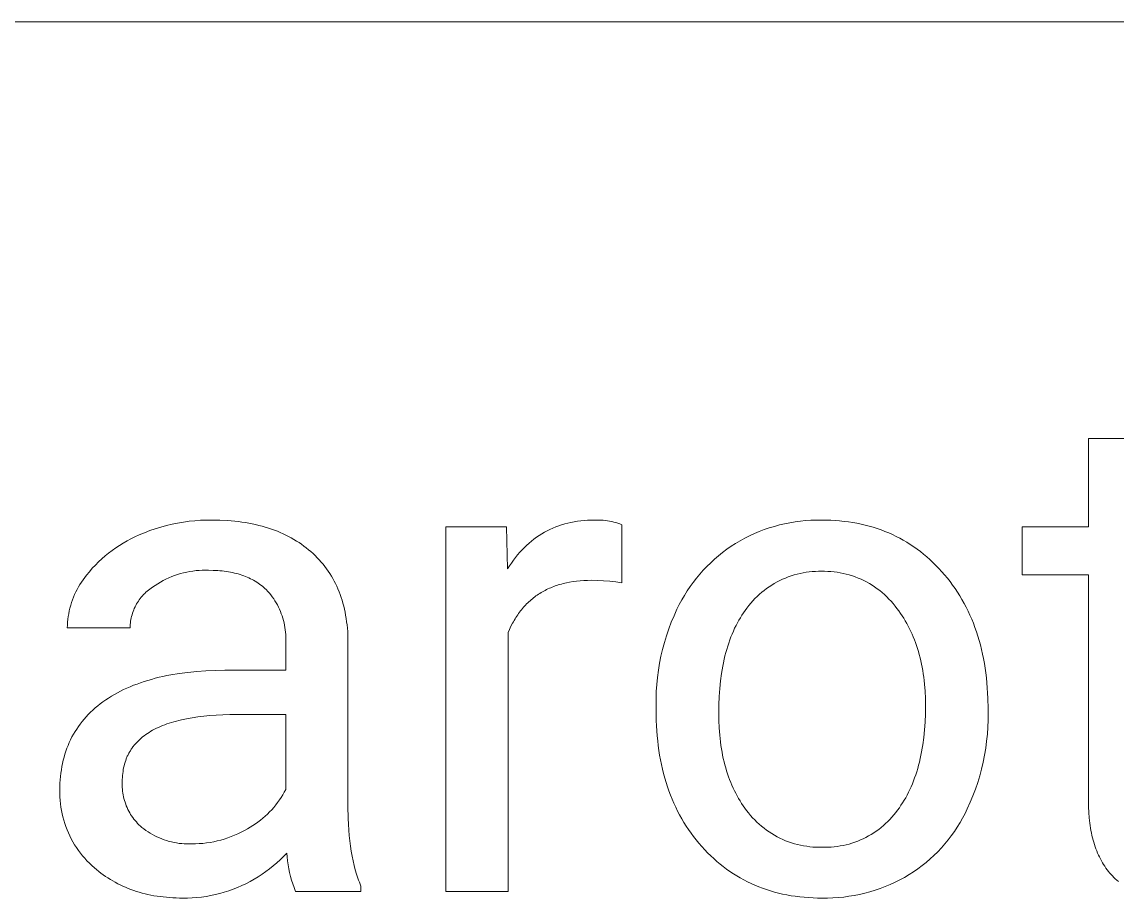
# Model space of a CAD drawing. Header units: millimetres. Extents: x -2542 to 6192, y -257 to 5845.
# Drawn here: x 4411.4 to 4596, y 572.1 to 719.8 of the extents above; entities that cross this region are included whole.
import ezdxf

# ---------------------------------------------------------------- set-up
doc = ezdxf.new("R2010")
doc.units = ezdxf.units.MM
doc.header["$MEASUREMENT"] = 0
doc.layers.add('Domyślny', color=7, linetype='Continuous', true_color=0x000000)

msp = doc.modelspace()

# ---------------------------------------------------------------- linework, layer by layer
at = {"layer": 'Domyślny', "color": 18, "lineweight": 15, "true_color": 0x000000}
for p, q in [((6183.9, 719.77), (2891.58, 719.77)), ((4591.22, 634.64), (4591.22, 649.53)), ((4591.22, 649.53), (4601.72, 649.53)), ((4435.79, 634.87), (4436.74, 635.1)), ((4436.74, 635.1), (4437.69, 635.29)), ((4437.69, 635.29), (4438.65, 635.45)), ((4438.65, 635.45), (4439.62, 635.59)), ((4439.62, 635.59), (4440.59, 635.68)), ((4440.59, 635.68), (4441.56, 635.75)), ((4441.56, 635.75), (4442.54, 635.79)), ((4442.54, 635.79), (4443.51, 635.79)), ((4443.51, 635.79), (4444.82, 635.77)), ((4444.82, 635.77), (4446.09, 635.7)), ((4446.09, 635.7), (4446.71, 635.66)), ((4446.71, 635.66), (4447.33, 635.6)), ((4447.33, 635.6), (4447.93, 635.53)), ((4447.93, 635.53), (4448.53, 635.45)), ((4448.53, 635.45), (4449.12, 635.36)), ((4449.12, 635.36), (4449.69, 635.26)), ((4449.69, 635.26), (4450.26, 635.15)), ((4450.26, 635.15), (4450.82, 635.03)), ((4502.42, 634.98), (4502.93, 635.13)), ((4502.93, 635.13), (4503.46, 635.27)), ((4503.46, 635.27), (4503.99, 635.39)), ((4503.99, 635.39), (4504.53, 635.49)), ((4504.53, 635.49), (4505.07, 635.58)), ((4505.07, 635.58), (4505.63, 635.65)), ((4505.63, 635.65), (4506.19, 635.71)), ((4506.19, 635.71), (4506.77, 635.75)), ((4506.77, 635.75), (4507.35, 635.77)), ((4507.35, 635.77), (4507.94, 635.78)), ((4507.94, 635.78), (4508.3, 635.79)), ((4508.3, 635.79), (4508.67, 635.79)), ((4508.67, 635.79), (4509.04, 635.78)), ((4509.04, 635.78), (4509.4, 635.76)), ((4509.4, 635.76), (4509.76, 635.72)), ((4509.76, 635.72), (4510.13, 635.67)), ((4510.13, 635.67), (4510.49, 635.61)), ((4510.49, 635.61), (4510.85, 635.54)), ((4510.85, 635.54), (4511.2, 635.45)), ((4511.2, 635.45), (4511.56, 635.36)), ((4511.56, 635.36), (4511.9, 635.25)), ((4511.9, 635.25), (4512.25, 635.13)), ((4512.25, 635.13), (4512.59, 634.99)), ((4539.14, 634.96), (4540.01, 635.17)), ((4540.01, 635.17), (4540.89, 635.35)), ((4540.89, 635.35), (4541.77, 635.49)), ((4541.77, 635.49), (4542.66, 635.61)), ((4542.66, 635.61), (4543.55, 635.7)), ((4543.55, 635.7), (4544.44, 635.76)), ((4544.44, 635.76), (4545.33, 635.78)), ((4545.33, 635.78), (4546.23, 635.78)), ((4546.23, 635.78), (4547, 635.77)), ((4547, 635.77), (4547.77, 635.75)), ((4547.77, 635.75), (4548.53, 635.71)), ((4548.53, 635.71), (4549.28, 635.65)), ((4549.28, 635.65), (4550.02, 635.57)), ((4550.02, 635.57), (4550.75, 635.48)), ((4550.75, 635.48), (4551.48, 635.37)), ((4551.48, 635.37), (4552.19, 635.24)), ((4552.19, 635.24), (4552.89, 635.1)), ((4552.89, 635.1), (4553.58, 634.94)), ((4430.5, 632.98), (4431.18, 633.29)), ((4431.18, 633.29), (4432.08, 633.66)), ((4432.08, 633.66), (4432.99, 634.01)), ((4432.99, 634.01), (4433.91, 634.33)), ((4433.91, 634.33), (4434.85, 634.62)), ((4434.85, 634.62), (4435.79, 634.87)), ((4450.82, 635.03), (4451.37, 634.9)), ((4451.37, 634.9), (4451.92, 634.76)), ((4451.92, 634.76), (4452.45, 634.61)), ((4452.45, 634.61), (4452.98, 634.45)), ((4452.98, 634.45), (4453.49, 634.28)), ((4453.49, 634.28), (4454, 634.09)), ((4454, 634.09), (4454.5, 633.9)), ((4454.5, 633.9), (4454.98, 633.7)), ((4454.98, 633.7), (4455.46, 633.48)), ((4455.46, 633.48), (4455.93, 633.26)), ((4455.93, 633.26), (4456.4, 633.03)), ((4482.9, 573.19), (4482.9, 634.65)), ((4482.9, 634.65), (4493.11, 634.65)), ((4493.11, 634.65), (4493.28, 627.55)), ((4498.62, 633.18), (4499.06, 633.46)), ((4499.06, 633.46), (4499.52, 633.73)), ((4499.52, 633.73), (4499.98, 633.97)), ((4499.98, 633.97), (4500.45, 634.21)), ((4500.45, 634.21), (4500.93, 634.42)), ((4500.93, 634.42), (4501.42, 634.63)), ((4501.42, 634.63), (4501.92, 634.81)), ((4501.92, 634.81), (4502.42, 634.98)), ((4512.59, 634.99), (4512.59, 625.22)), ((4534.1, 633.14), (4534.91, 633.51)), ((4534.91, 633.51), (4535.74, 633.86)), ((4535.74, 633.86), (4536.57, 634.18)), ((4536.57, 634.18), (4537.42, 634.47)), ((4537.42, 634.47), (4538.27, 634.73)), ((4538.27, 634.73), (4539.14, 634.96)), ((4553.58, 634.94), (4554.27, 634.76)), ((4554.27, 634.76), (4554.94, 634.57)), ((4554.94, 634.57), (4555.61, 634.35)), ((4555.61, 634.35), (4556.27, 634.12)), ((4556.27, 634.12), (4556.91, 633.88)), ((4556.91, 633.88), (4557.55, 633.62)), ((4557.55, 633.62), (4558.18, 633.34)), ((4558.18, 633.34), (4558.8, 633.04)), ((4580.02, 626.53), (4580.02, 634.64)), ((4580.02, 634.64), (4591.22, 634.64)), ((4427.25, 631.11), (4427.87, 631.53)), ((4427.87, 631.53), (4428.51, 631.92)), ((4428.51, 631.92), (4429.16, 632.3)), ((4429.16, 632.3), (4429.82, 632.65)), ((4429.82, 632.65), (4430.5, 632.98)), ((4456.4, 633.03), (4456.85, 632.78)), ((4456.85, 632.78), (4457.29, 632.53)), ((4457.29, 632.53), (4457.73, 632.26)), ((4457.73, 632.26), (4458.15, 631.99)), ((4458.15, 631.99), (4458.57, 631.71)), ((4458.57, 631.71), (4458.98, 631.41)), ((4458.98, 631.41), (4459.38, 631.11)), ((4496.13, 631.15), (4496.52, 631.53)), ((4496.52, 631.53), (4496.92, 631.89)), ((4496.92, 631.89), (4497.33, 632.24)), ((4497.33, 632.24), (4497.75, 632.57)), ((4497.75, 632.57), (4498.18, 632.88)), ((4498.18, 632.88), (4498.62, 633.18)), ((4530.27, 630.87), (4531, 631.37)), ((4531, 631.37), (4531.74, 631.86)), ((4531.74, 631.86), (4532.51, 632.31)), ((4532.51, 632.31), (4533.3, 632.74)), ((4533.3, 632.74), (4534.1, 633.14)), ((4558.8, 633.04), (4559.41, 632.73)), ((4559.41, 632.73), (4560.01, 632.39)), ((4560.01, 632.39), (4560.6, 632.05)), ((4560.6, 632.05), (4561.18, 631.68)), ((4561.18, 631.68), (4561.76, 631.3)), ((4424.9, 629.25), (4425.46, 629.74)), ((4425.46, 629.74), (4426.04, 630.22)), ((4426.04, 630.22), (4426.64, 630.67)), ((4426.64, 630.67), (4427.25, 631.11)), ((4459.38, 631.11), (4459.77, 630.79)), ((4459.77, 630.79), (4460.15, 630.47)), ((4460.15, 630.47), (4460.52, 630.13)), ((4460.52, 630.13), (4460.88, 629.79)), ((4460.88, 629.79), (4461.23, 629.44)), ((4494.64, 629.48), (4495, 629.92)), ((4495, 629.92), (4495.36, 630.35)), ((4495.36, 630.35), (4495.74, 630.76)), ((4495.74, 630.76), (4496.13, 631.15)), ((4528.2, 629.2), (4528.87, 629.78)), ((4528.87, 629.78), (4529.56, 630.33)), ((4529.56, 630.33), (4530.27, 630.87)), ((4561.76, 631.3), (4562.32, 630.9)), ((4562.32, 630.9), (4562.88, 630.48)), ((4562.88, 630.48), (4563.42, 630.05)), ((4563.42, 630.05), (4563.96, 629.6)), ((4563.96, 629.6), (4564.48, 629.13)), ((4423.31, 627.66), (4423.82, 628.2)), ((4423.82, 628.2), (4424.35, 628.73)), ((4424.35, 628.73), (4424.9, 629.25)), ((4461.23, 629.44), (4461.56, 629.08)), ((4461.56, 629.08), (4461.89, 628.72)), ((4461.89, 628.72), (4462.2, 628.34)), ((4462.2, 628.34), (4462.5, 627.96)), ((4462.5, 627.96), (4462.79, 627.57)), ((4493.28, 627.55), (4493.61, 628.06)), ((4493.61, 628.06), (4493.94, 628.55)), ((4493.94, 628.55), (4494.28, 629.02)), ((4494.28, 629.02), (4494.64, 629.48)), ((4526.3, 627.34), (4526.91, 627.98)), ((4526.91, 627.98), (4527.55, 628.6)), ((4527.55, 628.6), (4528.2, 629.2)), ((4564.48, 629.13), (4565, 628.65)), ((4565, 628.65), (4565.51, 628.14)), ((4565.51, 628.14), (4566.01, 627.62)), ((4421.76, 625.74), (4422.04, 626.13)), ((4422.04, 626.13), (4422.34, 626.51)), ((4422.34, 626.51), (4422.82, 627.09)), ((4422.82, 627.09), (4423.31, 627.66)), ((4435.72, 625.83), (4435.25, 625.59)), ((4436.2, 626.05), (4435.72, 625.83)), ((4436.69, 626.25), (4436.2, 626.05)), ((4437.18, 626.44), (4436.69, 626.25)), ((4437.69, 626.61), (4437.18, 626.44)), ((4438.19, 626.76), (4437.69, 626.61)), ((4438.7, 626.9), (4438.19, 626.76)), ((4439.22, 627.01), (4438.7, 626.9)), ((4439.74, 627.11), (4439.22, 627.01)), ((4440.26, 627.19), (4439.74, 627.11)), ((4440.79, 627.26), (4440.26, 627.19)), ((4441.31, 627.3), (4440.79, 627.26)), ((4441.84, 627.33), (4441.31, 627.3)), ((4442.37, 627.34), (4441.84, 627.33)), ((4442.9, 627.33), (4442.37, 627.34)), ((4443.69, 627.31), (4442.9, 627.33)), ((4444.07, 627.3), (4443.69, 627.31)), ((4444.45, 627.27), (4444.07, 627.3)), ((4444.82, 627.24), (4444.45, 627.27)), ((4445.19, 627.21), (4444.82, 627.24)), ((4445.55, 627.17), (4445.19, 627.21)), ((4445.9, 627.12), (4445.55, 627.17)), ((4446.25, 627.06), (4445.9, 627.12)), ((4446.59, 627), (4446.25, 627.06)), ((4446.93, 626.94), (4446.59, 627)), ((4447.26, 626.86), (4446.93, 626.94)), ((4447.58, 626.78), (4447.26, 626.86)), ((4447.9, 626.7), (4447.58, 626.78)), ((4448.21, 626.6), (4447.9, 626.7)), ((4448.52, 626.5), (4448.21, 626.6)), ((4448.82, 626.4), (4448.52, 626.5)), ((4449.12, 626.29), (4448.82, 626.4)), ((4449.41, 626.17), (4449.12, 626.29)), ((4449.69, 626.04), (4449.41, 626.17)), ((4449.97, 625.91), (4449.69, 626.04)), ((4450.24, 625.78), (4449.97, 625.91)), ((4462.79, 627.57), (4463.07, 627.17)), ((4463.07, 627.17), (4463.34, 626.77)), ((4463.34, 626.77), (4463.6, 626.35)), ((4463.6, 626.35), (4463.84, 625.93)), ((4463.84, 625.93), (4464.08, 625.5)), ((4524.6, 625.29), (4525.14, 625.99)), ((4525.14, 625.99), (4525.71, 626.68)), ((4525.71, 626.68), (4526.3, 627.34)), ((4539.65, 625.82), (4539.18, 625.6)), ((4540.13, 626.02), (4539.65, 625.82)), ((4540.61, 626.21), (4540.13, 626.02)), ((4541.11, 626.39), (4540.61, 626.21)), ((4541.6, 626.54), (4541.11, 626.39)), ((4542.1, 626.68), (4541.6, 626.54)), ((4542.61, 626.8), (4542.1, 626.68)), ((4543.12, 626.9), (4542.61, 626.8)), ((4543.63, 626.99), (4543.12, 626.9)), ((4544.15, 627.05), (4543.63, 626.99)), ((4544.67, 627.1), (4544.15, 627.05)), ((4545.19, 627.14), (4544.67, 627.1)), ((4545.71, 627.15), (4545.19, 627.14)), ((4546.23, 627.15), (4545.71, 627.15)), ((4546.75, 627.15), (4546.23, 627.15)), ((4547.28, 627.14), (4546.75, 627.15)), ((4547.81, 627.11), (4547.28, 627.14)), ((4548.33, 627.06), (4547.81, 627.11)), ((4548.85, 626.99), (4548.33, 627.06)), ((4549.37, 626.91), (4548.85, 626.99)), ((4549.89, 626.8), (4549.37, 626.91)), ((4550.4, 626.68), (4549.89, 626.8)), ((4550.91, 626.54), (4550.4, 626.68)), ((4551.42, 626.39), (4550.91, 626.54)), ((4551.91, 626.21), (4551.42, 626.39)), ((4552.4, 626.02), (4551.91, 626.21)), ((4552.89, 625.81), (4552.4, 626.02)), ((4566.01, 627.62), (4566.5, 627.09)), ((4566.5, 627.09), (4566.98, 626.54)), ((4566.98, 626.54), (4567.44, 625.98)), ((4567.44, 625.98), (4567.89, 625.41)), ((4591.22, 626.53), (4580.02, 626.53)), ((4591.22, 588.4), (4591.22, 626.53)), ((4420.53, 623.67), (4420.75, 624.1)), ((4420.75, 624.1), (4420.98, 624.52)), ((4420.98, 624.52), (4421.22, 624.94)), ((4421.22, 624.94), (4421.48, 625.34)), ((4421.48, 625.34), (4421.76, 625.74)), ((4432.77, 623.98), (4432.55, 623.8)), ((4432.99, 624.15), (4432.77, 623.98)), ((4433.22, 624.32), (4432.99, 624.15)), ((4433.45, 624.48), (4433.22, 624.32)), ((4433.88, 624.78), (4433.45, 624.48)), ((4434.33, 625.06), (4433.88, 624.78)), ((4434.78, 625.33), (4434.33, 625.06)), ((4435.25, 625.59), (4434.78, 625.33)), ((4450.5, 625.63), (4450.24, 625.78)), ((4450.76, 625.48), (4450.5, 625.63)), ((4451.02, 625.33), (4450.76, 625.48)), ((4451.26, 625.17), (4451.02, 625.33)), ((4451.5, 625), (4451.26, 625.17)), ((4451.74, 624.83), (4451.5, 625)), ((4451.97, 624.65), (4451.74, 624.83)), ((4452.19, 624.46), (4451.97, 624.65)), ((4452.41, 624.27), (4452.19, 624.46)), ((4452.62, 624.07), (4452.41, 624.27)), ((4452.89, 623.77), (4452.62, 624.07)), ((4464.08, 625.5), (4464.3, 625.07)), ((4464.3, 625.07), (4464.51, 624.62)), ((4464.51, 624.62), (4464.71, 624.17)), ((4464.71, 624.17), (4464.9, 623.7)), ((4499.87, 624.06), (4499.64, 623.94)), ((4500.11, 624.18), (4499.87, 624.06)), ((4500.35, 624.29), (4500.11, 624.18)), ((4500.59, 624.39), (4500.35, 624.29)), ((4500.84, 624.49), (4500.59, 624.39)), ((4501.09, 624.59), (4500.84, 624.49)), ((4501.34, 624.68), (4501.09, 624.59)), ((4501.6, 624.77), (4501.34, 624.68)), ((4501.86, 624.85), (4501.6, 624.77)), ((4502.12, 624.93), (4501.86, 624.85)), ((4502.39, 625.01), (4502.12, 624.93)), ((4502.66, 625.08), (4502.39, 625.01)), ((4502.93, 625.15), (4502.66, 625.08)), ((4503.21, 625.21), (4502.93, 625.15)), ((4503.77, 625.32), (4503.21, 625.21)), ((4504.35, 625.41), (4503.77, 625.32)), ((4504.93, 625.49), (4504.35, 625.41)), ((4505.53, 625.55), (4504.93, 625.49)), ((4506.15, 625.6), (4505.53, 625.55)), ((4506.78, 625.62), (4506.15, 625.6)), ((4507.41, 625.63), (4506.78, 625.62)), ((4508.45, 625.62), (4507.41, 625.63)), ((4509.49, 625.57), (4508.45, 625.62)), ((4510.53, 625.49), (4509.49, 625.57)), ((4511.56, 625.37), (4510.53, 625.49)), ((4512.59, 625.22), (4511.56, 625.37)), ((4523.58, 623.84), (4524.08, 624.58)), ((4524.08, 624.58), (4524.6, 625.29)), ((4536.96, 624.25), (4536.54, 623.94)), ((4537.38, 624.55), (4536.96, 624.25)), ((4537.82, 624.83), (4537.38, 624.55)), ((4538.26, 625.1), (4537.82, 624.83)), ((4538.72, 625.36), (4538.26, 625.1)), ((4539.18, 625.6), (4538.72, 625.36)), ((4553.36, 625.59), (4552.89, 625.81)), ((4553.83, 625.35), (4553.36, 625.59)), ((4554.29, 625.09), (4553.83, 625.35)), ((4554.74, 624.81), (4554.29, 625.09)), ((4555.18, 624.52), (4554.74, 624.81)), ((4555.61, 624.22), (4555.18, 624.52)), ((4556.03, 623.9), (4555.61, 624.22)), ((4567.89, 625.41), (4568.32, 624.83)), ((4568.32, 624.83), (4568.74, 624.23)), ((4568.74, 624.23), (4569.14, 623.63)), ((4419.81, 621.88), (4419.96, 622.33)), ((4419.96, 622.33), (4420.14, 622.79)), ((4420.14, 622.79), (4420.33, 623.23)), ((4420.33, 623.23), (4420.53, 623.67)), ((4431.23, 622.35), (4431.07, 622.12)), ((4431.39, 622.57), (4431.23, 622.35)), ((4431.57, 622.79), (4431.39, 622.57)), ((4431.75, 623.01), (4431.57, 622.79)), ((4431.94, 623.22), (4431.75, 623.01)), ((4432.14, 623.42), (4431.94, 623.22)), ((4432.34, 623.61), (4432.14, 623.42)), ((4432.55, 623.8), (4432.34, 623.61)), ((4453.15, 623.47), (4452.89, 623.77)), ((4453.4, 623.16), (4453.15, 623.47)), ((4453.64, 622.84), (4453.4, 623.16)), ((4453.88, 622.51), (4453.64, 622.84)), ((4454.09, 622.17), (4453.88, 622.51)), ((4454.3, 621.83), (4454.09, 622.17)), ((4464.9, 623.7), (4465.08, 623.24)), ((4465.08, 623.24), (4465.25, 622.76)), ((4465.25, 622.76), (4465.4, 622.27)), ((4465.4, 622.27), (4465.55, 621.78)), ((4497.09, 622.19), (4496.9, 622.01)), ((4497.28, 622.36), (4497.09, 622.19)), ((4497.48, 622.52), (4497.28, 622.36)), ((4497.68, 622.68), (4497.48, 622.52)), ((4497.89, 622.84), (4497.68, 622.68)), ((4498.09, 622.99), (4497.89, 622.84)), ((4498.31, 623.14), (4498.09, 622.99)), ((4498.52, 623.29), (4498.31, 623.14)), ((4498.74, 623.43), (4498.52, 623.29)), ((4498.96, 623.56), (4498.74, 623.43)), ((4499.18, 623.69), (4498.96, 623.56)), ((4499.41, 623.82), (4499.18, 623.69)), ((4499.64, 623.94), (4499.41, 623.82)), ((4522.25, 621.54), (4522.67, 622.32)), ((4522.67, 622.32), (4523.11, 623.09)), ((4523.11, 623.09), (4523.58, 623.84)), ((4534.65, 622.16), (4534.3, 621.77)), ((4535, 622.54), (4534.65, 622.16)), ((4535.37, 622.91), (4535, 622.54)), ((4535.75, 623.27), (4535.37, 622.91)), ((4536.14, 623.61), (4535.75, 623.27)), ((4536.54, 623.94), (4536.14, 623.61)), ((4556.44, 623.57), (4556.03, 623.9)), ((4556.84, 623.22), (4556.44, 623.57)), ((4557.22, 622.86), (4556.84, 623.22)), ((4557.59, 622.48), (4557.22, 622.86)), ((4557.95, 622.1), (4557.59, 622.48)), ((4569.14, 623.63), (4569.53, 623.01)), ((4569.53, 623.01), (4569.9, 622.39)), ((4569.9, 622.39), (4570.26, 621.75)), ((4419.33, 620.01), (4419.42, 620.48)), ((4419.42, 620.48), (4419.53, 620.95)), ((4419.53, 620.95), (4419.66, 621.42)), ((4419.66, 621.42), (4419.81, 621.88)), ((4430.18, 620.37), (4430.08, 620.1)), ((4430.28, 620.63), (4430.18, 620.37)), ((4430.39, 620.89), (4430.28, 620.63)), ((4430.51, 621.14), (4430.39, 620.89)), ((4430.63, 621.39), (4430.51, 621.14)), ((4430.77, 621.64), (4430.63, 621.39)), ((4430.91, 621.88), (4430.77, 621.64)), ((4431.07, 622.12), (4430.91, 621.88)), ((4454.5, 621.48), (4454.3, 621.83)), ((4454.68, 621.12), (4454.5, 621.48)), ((4454.85, 620.76), (4454.68, 621.12)), ((4455.01, 620.39), (4454.85, 620.76)), ((4455.16, 620.01), (4455.01, 620.39)), ((4465.55, 621.78), (4465.68, 621.28)), ((4465.68, 621.28), (4465.8, 620.77)), ((4465.8, 620.77), (4465.91, 620.25)), ((4495.48, 620.46), (4495.32, 620.25)), ((4495.65, 620.67), (4495.48, 620.46)), ((4495.82, 620.88), (4495.65, 620.67)), ((4495.99, 621.08), (4495.82, 620.88)), ((4496.16, 621.27), (4495.99, 621.08)), ((4496.34, 621.46), (4496.16, 621.27)), ((4496.52, 621.65), (4496.34, 621.46)), ((4496.71, 621.83), (4496.52, 621.65)), ((4496.9, 622.01), (4496.71, 621.83)), ((4521.36, 619.66), (4521.85, 620.75)), ((4521.85, 620.75), (4522.25, 621.54)), ((4533.37, 620.56), (4533.09, 620.16)), ((4533.66, 620.95), (4533.37, 620.56)), ((4533.98, 621.37), (4533.66, 620.95)), ((4534.3, 621.77), (4533.98, 621.37)), ((4558.29, 621.7), (4557.95, 622.1)), ((4558.62, 621.29), (4558.29, 621.7)), ((4558.94, 620.86), (4558.62, 621.29)), ((4559.23, 620.47), (4558.94, 620.86)), ((4559.52, 620.06), (4559.23, 620.47)), ((4570.26, 621.75), (4570.6, 621.1)), ((4570.6, 621.1), (4570.93, 620.44)), ((4570.93, 620.44), (4571.24, 619.77)), ((4419.1, 618.09), (4419.13, 618.58)), ((4419.13, 618.58), (4419.18, 619.06)), ((4419.18, 619.06), (4419.25, 619.53)), ((4419.25, 619.53), (4419.33, 620.01)), ((4429.72, 618.45), (4429.69, 618.17)), ((4429.76, 618.73), (4429.72, 618.45)), ((4429.81, 619.01), (4429.76, 618.73)), ((4429.86, 619.29), (4429.81, 619.01)), ((4429.93, 619.56), (4429.86, 619.29)), ((4430, 619.83), (4429.93, 619.56)), ((4430.08, 620.1), (4430, 619.83)), ((4455.3, 619.64), (4455.16, 620.01)), ((4455.42, 619.25), (4455.3, 619.64)), ((4455.53, 618.87), (4455.42, 619.25)), ((4455.62, 618.48), (4455.53, 618.87)), ((4455.7, 618.08), (4455.62, 618.48)), ((4465.91, 620.25), (4466.01, 619.73)), ((4466.01, 619.73), (4466.1, 619.2)), ((4466.1, 619.2), (4466.18, 618.66)), ((4466.18, 618.66), (4466.25, 618.11)), ((4494.28, 618.64), (4494.14, 618.39)), ((4494.42, 618.88), (4494.28, 618.64)), ((4494.56, 619.12), (4494.42, 618.88)), ((4494.71, 619.36), (4494.56, 619.12)), ((4494.85, 619.59), (4494.71, 619.36)), ((4495.01, 619.81), (4494.85, 619.59)), ((4495.16, 620.03), (4495.01, 619.81)), ((4495.32, 620.25), (4495.16, 620.03)), ((4520.47, 617.43), (4520.9, 618.55)), ((4520.9, 618.55), (4521.36, 619.66)), ((4532.05, 618.45), (4531.81, 618)), ((4532.29, 618.9), (4532.05, 618.45)), ((4532.55, 619.33), (4532.29, 618.9)), ((4532.81, 619.75), (4532.55, 619.33)), ((4533.09, 620.16), (4532.81, 619.75)), ((4559.8, 619.65), (4559.52, 620.06)), ((4560.07, 619.23), (4559.8, 619.65)), ((4560.33, 618.81), (4560.07, 619.23)), ((4560.58, 618.37), (4560.33, 618.81)), ((4571.24, 619.77), (4571.54, 619.08)), ((4571.54, 619.08), (4571.82, 618.39)), ((4419.08, 617.61), (4419.1, 618.09)), ((4429.67, 617.61), (4419.08, 617.61)), ((4429.68, 617.89), (4429.67, 617.61)), ((4429.69, 618.17), (4429.68, 617.89)), ((4455.77, 617.69), (4455.7, 618.08)), ((4455.83, 617.29), (4455.77, 617.69)), ((4455.87, 616.89), (4455.83, 617.29)), ((4455.9, 616.49), (4455.87, 616.89)), ((4466.25, 618.11), (4466.3, 617.55)), ((4466.3, 617.55), (4466.35, 616.99)), ((4466.35, 616.99), (4466.38, 616.42)), ((4493.63, 617.36), (4493.4, 616.82)), ((4493.4, 616.82), (4493.4, 573.19)), ((4493.88, 617.88), (4493.63, 617.36)), ((4494.14, 618.39), (4493.88, 617.88)), ((4520.09, 616.29), (4520.47, 617.43)), ((4531.36, 617.06), (4531.15, 616.58)), ((4531.58, 617.54), (4531.36, 617.06)), ((4531.81, 618), (4531.58, 617.54)), ((4560.82, 617.93), (4560.58, 618.37)), ((4561.05, 617.48), (4560.82, 617.93)), ((4561.27, 617.03), (4561.05, 617.48)), ((4561.49, 616.56), (4561.27, 617.03)), ((4571.82, 618.39), (4572.09, 617.68)), ((4572.09, 617.68), (4572.34, 616.97)), ((4572.34, 616.97), (4572.57, 616.24)), ((4455.91, 616.09), (4455.9, 616.49)), ((4455.9, 615.28), (4455.91, 615.69)), ((4455.9, 610.46), (4455.9, 615.28)), ((4455.91, 615.69), (4455.91, 616.09)), ((4466.38, 616.42), (4466.4, 615.84)), ((4466.4, 615.84), (4466.4, 587.57)), ((4519.43, 613.99), (4519.74, 615.15)), ((4519.74, 615.15), (4520.09, 616.29)), ((4530.58, 615.06), (4530.41, 614.53)), ((4530.76, 615.58), (4530.58, 615.06)), ((4530.95, 616.08), (4530.76, 615.58)), ((4531.15, 616.58), (4530.95, 616.08)), ((4561.69, 616.09), (4561.49, 616.56)), ((4561.88, 615.61), (4561.69, 616.09)), ((4562.07, 615.13), (4561.88, 615.61)), ((4562.24, 614.63), (4562.07, 615.13)), ((4572.57, 616.24), (4572.79, 615.5)), ((4572.79, 615.5), (4573, 614.75)), ((4573, 614.75), (4573.19, 613.99)), ((4519.16, 612.82), (4519.43, 613.99)), ((4530.09, 613.45), (4529.94, 612.89)), ((4530.24, 613.99), (4530.09, 613.45)), ((4530.41, 614.53), (4530.24, 613.99)), ((4562.41, 614.13), (4562.24, 614.63)), ((4562.56, 613.62), (4562.41, 614.13)), ((4562.71, 613.11), (4562.56, 613.62)), ((4562.84, 612.59), (4562.71, 613.11)), ((4573.19, 613.99), (4573.37, 613.21)), ((4573.37, 613.21), (4573.53, 612.43)), ((4518.73, 610.46), (4518.92, 611.65)), ((4518.92, 611.65), (4519.16, 612.82)), ((4529.57, 611.15), (4529.46, 610.55)), ((4529.68, 611.74), (4529.57, 611.15)), ((4529.81, 612.32), (4529.68, 611.74)), ((4529.94, 612.89), (4529.81, 612.32)), ((4562.97, 612.06), (4562.84, 612.59)), ((4563.09, 611.52), (4562.97, 612.06)), ((4563.2, 610.97), (4563.09, 611.52)), ((4573.53, 612.43), (4573.67, 611.63)), ((4573.67, 611.63), (4573.8, 610.83)), ((4433.91, 609.12), (4434.56, 609.28)), ((4434.56, 609.28), (4435.22, 609.43)), ((4435.22, 609.43), (4435.89, 609.57)), ((4435.89, 609.57), (4436.57, 609.7)), ((4436.57, 609.7), (4437.97, 609.93)), ((4437.97, 609.93), (4439.42, 610.12)), ((4439.42, 610.12), (4440.91, 610.27)), ((4440.91, 610.27), (4442.45, 610.37)), ((4442.45, 610.37), (4444.04, 610.44)), ((4444.04, 610.44), (4445.66, 610.46)), ((4445.66, 610.46), (4455.9, 610.46)), ((4518.45, 608.08), (4518.57, 609.27)), ((4518.57, 609.27), (4518.73, 610.46)), ((4529.36, 609.94), (4529.19, 608.68)), ((4529.46, 610.55), (4529.36, 609.94)), ((4563.29, 610.42), (4563.2, 610.97)), ((4563.38, 609.86), (4563.29, 610.42)), ((4563.46, 609.29), (4563.38, 609.86)), ((4563.53, 608.72), (4563.46, 609.29)), ((4573.8, 610.83), (4573.92, 610.01)), ((4573.92, 610.01), (4574.02, 609.18)), ((4428.59, 607.2), (4429.14, 607.45)), ((4429.14, 607.45), (4429.69, 607.69)), ((4429.69, 607.69), (4430.26, 607.93)), ((4430.26, 607.93), (4430.84, 608.15)), ((4430.84, 608.15), (4431.43, 608.37)), ((4431.43, 608.37), (4432.03, 608.57)), ((4432.03, 608.57), (4432.65, 608.76)), ((4432.65, 608.76), (4433.27, 608.94)), ((4433.27, 608.94), (4433.91, 609.12)), ((4518.37, 606.89), (4518.45, 608.08)), ((4529.06, 607.38), (4528.97, 606.04)), ((4529.19, 608.68), (4529.06, 607.38)), ((4563.6, 608.14), (4563.53, 608.72)), ((4563.69, 606.95), (4563.6, 608.14)), ((4574.02, 609.18), (4574.1, 608.34)), ((4574.1, 608.34), (4574.17, 607.49)), ((4574.17, 607.49), (4574.22, 606.62)), ((4425.57, 605.46), (4426.04, 605.77)), ((4426.04, 605.77), (4426.53, 606.08)), ((4426.53, 606.08), (4427.03, 606.37)), ((4427.03, 606.37), (4427.54, 606.66)), ((4427.54, 606.66), (4428.06, 606.93)), ((4428.06, 606.93), (4428.59, 607.2)), ((4518.34, 605.69), (4518.37, 606.89)), ((4518.34, 604.49), (4518.34, 605.69)), ((4528.97, 606.04), (4528.91, 604.66)), ((4563.75, 605.73), (4563.69, 606.95)), ((4563.76, 604.49), (4563.75, 605.73)), ((4574.22, 606.62), (4574.26, 605.75)), ((4574.26, 605.75), (4574.29, 603.97)), ((4423, 603.38), (4423.4, 603.75)), ((4423.4, 603.75), (4423.8, 604.11)), ((4423.8, 604.11), (4424.22, 604.46)), ((4424.22, 604.46), (4424.65, 604.8)), ((4424.65, 604.8), (4425.1, 605.13)), ((4425.1, 605.13), (4425.57, 605.46)), ((4518.34, 603.76), (4518.34, 604.49)), ((4518.37, 601.99), (4518.34, 603.76)), ((4528.91, 604.66), (4528.89, 603.24)), ((4563.75, 603.1), (4563.76, 604.49)), ((4574.29, 603.97), (4574.29, 603.24)), ((4421.58, 601.82), (4421.92, 602.22)), ((4421.92, 602.22), (4422.27, 602.61)), ((4422.27, 602.61), (4422.63, 603)), ((4422.63, 603), (4423, 603.38)), ((4437.47, 601.9), (4437.06, 601.79)), ((4437.89, 602.01), (4437.47, 601.9)), ((4438.32, 602.11), (4437.89, 602.01)), ((4439.21, 602.3), (4438.32, 602.11)), ((4440.13, 602.47), (4439.21, 602.3)), ((4441.09, 602.61), (4440.13, 602.47)), ((4442.09, 602.73), (4441.09, 602.61)), ((4443.13, 602.83), (4442.09, 602.73)), ((4444.21, 602.91), (4443.13, 602.83)), ((4445.33, 602.97), (4444.21, 602.91)), ((4446.48, 603), (4445.33, 602.97)), ((4447.67, 603.01), (4446.48, 603)), ((4455.9, 603.01), (4447.67, 603.01)), ((4455.9, 590.39), (4455.9, 603.01)), ((4518.4, 601.12), (4518.37, 601.99)), ((4528.89, 603.24), (4528.91, 601.98)), ((4528.91, 601.98), (4528.97, 600.75)), ((4563.69, 601.74), (4563.75, 603.1)), ((4574.29, 602.05), (4574.25, 600.86)), ((4574.29, 603.24), (4574.29, 602.05)), ((4420.13, 599.67), (4420.39, 600.12)), ((4420.39, 600.12), (4420.67, 600.56)), ((4420.67, 600.56), (4420.96, 600.98)), ((4420.96, 600.98), (4421.26, 601.4)), ((4421.26, 601.4), (4421.58, 601.82)), ((4432.88, 600), (4432.59, 599.81)), ((4433.17, 600.18), (4432.88, 600)), ((4433.48, 600.35), (4433.17, 600.18)), ((4433.79, 600.52), (4433.48, 600.35)), ((4434.12, 600.69), (4433.79, 600.52)), ((4434.45, 600.84), (4434.12, 600.69)), ((4434.8, 600.99), (4434.45, 600.84)), ((4435.15, 601.14), (4434.8, 600.99)), ((4435.51, 601.28), (4435.15, 601.14)), ((4435.89, 601.42), (4435.51, 601.28)), ((4436.27, 601.55), (4435.89, 601.42)), ((4436.66, 601.67), (4436.27, 601.55)), ((4437.06, 601.79), (4436.66, 601.67)), ((4518.46, 600.26), (4518.4, 601.12)), ((4518.52, 599.42), (4518.46, 600.26)), ((4528.97, 600.75), (4529.06, 599.55)), ((4563.47, 599.15), (4563.6, 600.43)), ((4563.6, 600.43), (4563.69, 601.74)), ((4574.25, 600.86), (4574.18, 599.68)), ((4419.22, 597.81), (4419.43, 598.29)), ((4419.43, 598.29), (4419.65, 598.76)), ((4419.65, 598.76), (4419.88, 599.22)), ((4419.88, 599.22), (4420.13, 599.67)), ((4430.63, 598.13), (4430.43, 597.9)), ((4430.84, 598.36), (4430.63, 598.13)), ((4431.07, 598.59), (4430.84, 598.36)), ((4431.3, 598.81), (4431.07, 598.59)), ((4431.54, 599.02), (4431.3, 598.81)), ((4431.78, 599.23), (4431.54, 599.02)), ((4432.04, 599.43), (4431.78, 599.23)), ((4432.31, 599.62), (4432.04, 599.43)), ((4432.59, 599.81), (4432.31, 599.62)), ((4518.61, 598.58), (4518.52, 599.42)), ((4518.7, 597.76), (4518.61, 598.58)), ((4529.06, 599.55), (4529.19, 598.38)), ((4529.19, 598.38), (4529.27, 597.81)), ((4563.3, 597.92), (4563.47, 599.15)), ((4574.06, 598.5), (4573.9, 597.32)), ((4574.18, 599.68), (4574.06, 598.5)), ((4418.54, 595.81), (4418.69, 596.32)), ((4418.69, 596.32), (4418.85, 596.83)), ((4418.85, 596.83), (4419.03, 597.32)), ((4419.03, 597.32), (4419.22, 597.81)), ((4429.42, 596.38), (4429.35, 596.24)), ((4429.49, 596.51), (4429.42, 596.38)), ((4429.56, 596.64), (4429.49, 596.51)), ((4429.64, 596.78), (4429.56, 596.64)), ((4429.72, 596.91), (4429.64, 596.78)), ((4429.8, 597.03), (4429.72, 596.91)), ((4429.88, 597.16), (4429.8, 597.03)), ((4429.97, 597.29), (4429.88, 597.16)), ((4430.05, 597.41), (4429.97, 597.29)), ((4430.15, 597.54), (4430.05, 597.41)), ((4430.24, 597.66), (4430.15, 597.54)), ((4430.33, 597.78), (4430.24, 597.66)), ((4430.43, 597.9), (4430.33, 597.78)), ((4518.82, 596.94), (4518.7, 597.76)), ((4518.94, 596.14), (4518.82, 596.94)), ((4529.27, 597.81), (4529.35, 597.24)), ((4529.35, 597.24), (4529.45, 596.69)), ((4529.45, 596.69), (4529.56, 596.14)), ((4562.99, 596.14), (4563.1, 596.72)), ((4563.1, 596.72), (4563.21, 597.32)), ((4563.21, 597.32), (4563.3, 597.92)), ((4573.9, 597.32), (4573.71, 596.15)), ((4418.18, 594.23), (4418.28, 594.76)), ((4418.28, 594.76), (4418.41, 595.29)), ((4418.41, 595.29), (4418.54, 595.81)), ((4428.74, 594.65), (4428.66, 594.35)), ((4428.83, 594.95), (4428.74, 594.65)), ((4428.93, 595.25), (4428.83, 594.95)), ((4429.04, 595.54), (4428.93, 595.25)), ((4429.09, 595.68), (4429.04, 595.54)), ((4429.15, 595.82), (4429.09, 595.68)), ((4429.21, 595.96), (4429.15, 595.82)), ((4429.28, 596.1), (4429.21, 595.96)), ((4429.35, 596.24), (4429.28, 596.1)), ((4519.09, 595.35), (4518.94, 596.14)), ((4519.24, 594.57), (4519.09, 595.35)), ((4519.42, 593.8), (4519.24, 594.57)), ((4529.56, 596.14), (4529.67, 595.6)), ((4529.67, 595.6), (4529.79, 595.06)), ((4529.79, 595.06), (4529.93, 594.54)), ((4529.93, 594.54), (4530.07, 594.02)), ((4562.43, 593.9), (4562.59, 594.45)), ((4562.59, 594.45), (4562.73, 595)), ((4562.73, 595), (4562.86, 595.57)), ((4562.86, 595.57), (4562.99, 596.14)), ((4573.48, 594.98), (4573.21, 593.82)), ((4573.71, 596.15), (4573.48, 594.98)), ((4417.94, 592.57), (4418.01, 593.13)), ((4418.01, 593.13), (4418.09, 593.68)), ((4418.09, 593.68), (4418.18, 594.23)), ((4428.4, 592.73), (4428.38, 592.39)), ((4428.43, 593.07), (4428.4, 592.73)), ((4428.48, 593.39), (4428.43, 593.07)), ((4428.53, 593.72), (4428.48, 593.39)), ((4428.59, 594.03), (4428.53, 593.72)), ((4428.66, 594.35), (4428.59, 594.03)), ((4519.6, 593.05), (4519.42, 593.8)), ((4519.81, 592.3), (4519.6, 593.05)), ((4530.07, 594.02), (4530.22, 593.51)), ((4530.22, 593.51), (4530.38, 593.01)), ((4530.38, 593.01), (4530.55, 592.52)), ((4561.92, 592.33), (4562.1, 592.84)), ((4562.1, 592.84), (4562.27, 593.37)), ((4562.27, 593.37), (4562.43, 593.9)), ((4572.9, 592.68), (4572.55, 591.54)), ((4573.21, 593.82), (4572.9, 592.68)), ((4417.83, 590.24), (4417.84, 590.84)), ((4417.84, 590.84), (4417.86, 591.42)), ((4417.86, 591.42), (4417.9, 592)), ((4417.9, 592), (4417.94, 592.57)), ((4428.36, 591.7), (4428.35, 591.38)), ((4428.35, 591.38), (4428.35, 591.06)), ((4428.35, 591.06), (4428.36, 590.73)), ((4428.38, 592.39), (4428.36, 592.05)), ((4428.36, 592.05), (4428.36, 591.7)), ((4520.03, 591.57), (4519.81, 592.3)), ((4520.26, 590.84), (4520.03, 591.57)), ((4520.51, 590.13), (4520.26, 590.84)), ((4530.55, 592.52), (4530.73, 592.03)), ((4530.73, 592.03), (4530.92, 591.56)), ((4530.92, 591.56), (4531.12, 591.09)), ((4531.12, 591.09), (4531.33, 590.62)), ((4561.11, 590.36), (4561.33, 590.84)), ((4561.33, 590.84), (4561.54, 591.33)), ((4561.54, 591.33), (4561.74, 591.82)), ((4561.74, 591.82), (4561.92, 592.33)), ((4572.55, 591.54), (4572.17, 590.42)), ((4417.83, 589.68), (4417.83, 590.24)), ((4417.84, 589.11), (4417.83, 589.68)), ((4417.88, 588.54), (4417.84, 589.11)), ((4428.36, 590.73), (4428.38, 590.41)), ((4428.38, 590.41), (4428.41, 590.09)), ((4428.41, 590.09), (4428.45, 589.77)), ((4428.45, 589.77), (4428.5, 589.46)), ((4428.5, 589.46), (4428.57, 589.14)), ((4428.57, 589.14), (4428.64, 588.83)), ((4454.84, 588.6), (4455.13, 589.03)), ((4455.13, 589.03), (4455.4, 589.48)), ((4455.4, 589.48), (4455.66, 589.93)), ((4455.66, 589.93), (4455.9, 590.39)), ((4520.77, 589.43), (4520.51, 590.13)), ((4521.05, 588.74), (4520.77, 589.43)), ((4531.33, 590.62), (4531.54, 590.17)), ((4531.54, 590.17), (4531.77, 589.73)), ((4531.77, 589.73), (4532, 589.29)), ((4532, 589.29), (4532.25, 588.86)), ((4560.16, 588.55), (4560.41, 588.99)), ((4560.41, 588.99), (4560.65, 589.44)), ((4560.65, 589.44), (4560.89, 589.9)), ((4560.89, 589.9), (4561.11, 590.36)), ((4571.75, 589.3), (4571.29, 588.21)), ((4572.17, 590.42), (4571.75, 589.3)), ((4417.93, 587.97), (4417.88, 588.54)), ((4418.01, 587.41), (4417.93, 587.97)), ((4418.1, 586.85), (4418.01, 587.41)), ((4428.64, 588.83), (4428.72, 588.52)), ((4428.72, 588.52), (4428.82, 588.21)), ((4428.82, 588.21), (4428.93, 587.91)), ((4428.93, 587.91), (4429.04, 587.61)), ((4429.04, 587.61), (4429.17, 587.31)), ((4429.17, 587.31), (4429.3, 587.02)), ((4453.55, 586.96), (4453.89, 587.36)), ((4453.89, 587.36), (4454.22, 587.76)), ((4454.22, 587.76), (4454.54, 588.17)), ((4454.54, 588.17), (4454.84, 588.6)), ((4466.4, 587.57), (4466.44, 585.5)), ((4521.34, 588.06), (4521.05, 588.74)), ((4521.65, 587.39), (4521.34, 588.06)), ((4521.97, 586.73), (4521.65, 587.39)), ((4532.25, 588.86), (4532.5, 588.44)), ((4532.5, 588.44), (4532.76, 588.03)), ((4532.76, 588.03), (4533.03, 587.62)), ((4533.03, 587.62), (4533.31, 587.22)), ((4533.31, 587.22), (4533.6, 586.84)), ((4559.05, 586.89), (4559.34, 587.29)), ((4559.34, 587.29), (4559.62, 587.7)), ((4559.62, 587.7), (4559.89, 588.12)), ((4559.89, 588.12), (4560.16, 588.55)), ((4570.8, 587.13), (4570.42, 586.33)), ((4571.29, 588.21), (4570.8, 587.13)), ((4591.23, 587.44), (4591.22, 588.4)), ((4591.27, 586.5), (4591.23, 587.44)), ((4418.21, 586.29), (4418.1, 586.85)), ((4418.34, 585.74), (4418.21, 586.29)), ((4418.49, 585.19), (4418.34, 585.74)), ((4429.3, 587.02), (4429.45, 586.74)), ((4429.45, 586.74), (4429.61, 586.45)), ((4429.61, 586.45), (4429.77, 586.18)), ((4429.77, 586.18), (4429.94, 585.91)), ((4429.94, 585.91), (4430.13, 585.64)), ((4430.13, 585.64), (4430.32, 585.39)), ((4430.32, 585.39), (4430.52, 585.14)), ((4451.65, 585.19), (4452.05, 585.52)), ((4452.05, 585.52), (4452.44, 585.86)), ((4452.44, 585.86), (4452.83, 586.22)), ((4452.83, 586.22), (4453.19, 586.58)), ((4453.19, 586.58), (4453.55, 586.96)), ((4466.44, 585.5), (4466.48, 584.5)), ((4522.31, 586.08), (4521.97, 586.73)), ((4522.67, 585.45), (4522.31, 586.08)), ((4523.04, 584.82), (4522.67, 585.45)), ((4533.6, 586.84), (4533.92, 586.42)), ((4533.92, 586.42), (4534.26, 586.01)), ((4534.26, 586.01), (4534.6, 585.61)), ((4534.6, 585.61), (4534.97, 585.23)), ((4534.97, 585.23), (4535.34, 584.86)), ((4557.4, 584.96), (4557.76, 585.33)), ((4557.76, 585.33), (4558.1, 585.7)), ((4558.1, 585.7), (4558.43, 586.09)), ((4558.43, 586.09), (4558.75, 586.49)), ((4558.75, 586.49), (4559.05, 586.89)), ((4570.01, 585.55), (4569.57, 584.78)), ((4570.42, 586.33), (4570.01, 585.55)), ((4591.34, 585.59), (4591.27, 586.5)), ((4591.44, 584.71), (4591.34, 585.59)), ((4418.66, 584.65), (4418.49, 585.19)), ((4418.84, 584.11), (4418.66, 584.65)), ((4419.05, 583.58), (4418.84, 584.11)), ((4419.27, 583.06), (4419.05, 583.58)), ((4430.52, 585.14), (4430.73, 584.89)), ((4430.73, 584.89), (4430.95, 584.65)), ((4430.95, 584.65), (4431.17, 584.43)), ((4431.17, 584.43), (4431.41, 584.2)), ((4431.41, 584.2), (4431.65, 583.99)), ((4431.65, 583.99), (4431.99, 583.72)), ((4431.99, 583.72), (4432.34, 583.47)), ((4432.34, 583.47), (4432.7, 583.23)), ((4448.4, 583.17), (4448.94, 583.45)), ((4448.94, 583.45), (4449.47, 583.76)), ((4449.47, 583.76), (4449.93, 584.01)), ((4449.93, 584.01), (4450.37, 584.29)), ((4450.37, 584.29), (4450.81, 584.57)), ((4450.81, 584.57), (4451.23, 584.87)), ((4451.23, 584.87), (4451.65, 585.19)), ((4466.48, 584.5), (4466.54, 583.54)), ((4466.54, 583.54), (4466.61, 582.6)), ((4523.42, 584.21), (4523.04, 584.82)), ((4523.82, 583.61), (4523.42, 584.21)), ((4524.23, 583.01), (4523.82, 583.61)), ((4535.34, 584.86), (4535.73, 584.5)), ((4535.73, 584.5), (4536.12, 584.16)), ((4536.12, 584.16), (4536.53, 583.83)), ((4536.53, 583.83), (4536.96, 583.52)), ((4536.96, 583.52), (4537.39, 583.22)), ((4555.45, 583.34), (4555.86, 583.64)), ((4555.86, 583.64), (4556.26, 583.95)), ((4556.26, 583.95), (4556.65, 584.28)), ((4556.65, 584.28), (4557.03, 584.61)), ((4557.03, 584.61), (4557.4, 584.96)), ((4569.11, 584.03), (4568.62, 583.29)), ((4569.57, 584.78), (4569.11, 584.03)), ((4591.5, 584.28), (4591.44, 584.71)), ((4591.57, 583.86), (4591.5, 584.28)), ((4591.64, 583.44), (4591.57, 583.86)), ((4591.72, 583.04), (4591.64, 583.44)), ((4419.51, 582.54), (4419.27, 583.06)), ((4419.77, 582.04), (4419.51, 582.54)), ((4420.04, 581.54), (4419.77, 582.04)), ((4420.33, 581.05), (4420.04, 581.54)), ((4432.7, 583.23), (4433.07, 583)), ((4433.07, 583), (4433.44, 582.78)), ((4433.44, 582.78), (4433.82, 582.57)), ((4433.82, 582.57), (4434.21, 582.38)), ((4434.21, 582.38), (4434.61, 582.2)), ((4434.61, 582.2), (4435.01, 582.04)), ((4435.01, 582.04), (4435.42, 581.89)), ((4435.42, 581.89), (4435.83, 581.75)), ((4435.83, 581.75), (4436.25, 581.63)), ((4436.25, 581.63), (4436.67, 581.53)), ((4436.67, 581.53), (4437.09, 581.43)), ((4443.17, 581.45), (4443.77, 581.56)), ((4443.77, 581.56), (4444.37, 581.69)), ((4444.37, 581.69), (4444.96, 581.85)), ((4444.96, 581.85), (4445.55, 582.02)), ((4445.55, 582.02), (4446.14, 582.21)), ((4446.14, 582.21), (4446.71, 582.42)), ((4446.71, 582.42), (4447.28, 582.65)), ((4447.28, 582.65), (4447.85, 582.9)), ((4447.85, 582.9), (4448.4, 583.17)), ((4466.61, 582.6), (4466.71, 581.69)), ((4466.71, 581.69), (4466.82, 580.81)), ((4524.66, 582.43), (4524.23, 583.01)), ((4525.11, 581.86), (4524.66, 582.43)), ((4525.57, 581.3), (4525.11, 581.86)), ((4537.39, 583.22), (4537.83, 582.93)), ((4537.83, 582.93), (4538.28, 582.66)), ((4538.28, 582.66), (4538.74, 582.41)), ((4538.74, 582.41), (4539.21, 582.17)), ((4539.21, 582.17), (4539.69, 581.95)), ((4539.69, 581.95), (4540.17, 581.74)), ((4540.17, 581.74), (4540.66, 581.55)), ((4540.66, 581.55), (4541.16, 581.38)), ((4551.84, 581.49), (4552.32, 581.67)), ((4552.32, 581.67), (4552.79, 581.86)), ((4552.79, 581.86), (4553.25, 582.07)), ((4553.25, 582.07), (4553.71, 582.29)), ((4553.71, 582.29), (4554.16, 582.53)), ((4554.16, 582.53), (4554.6, 582.79)), ((4554.6, 582.79), (4555.03, 583.06)), ((4555.03, 583.06), (4555.45, 583.34)), ((4567.57, 581.87), (4567, 581.19)), ((4568.1, 582.57), (4567.57, 581.87)), ((4568.62, 583.29), (4568.1, 582.57)), ((4591.81, 582.63), (4591.72, 583.04)), ((4591.9, 582.24), (4591.81, 582.63)), ((4592, 581.85), (4591.9, 582.24)), ((4592.11, 581.47), (4592, 581.85)), ((4420.64, 580.58), (4420.33, 581.05)), ((4420.96, 580.11), (4420.64, 580.58)), ((4421.3, 579.65), (4420.96, 580.11)), ((4437.09, 581.43), (4437.52, 581.35)), ((4437.52, 581.35), (4437.95, 581.29)), ((4437.95, 581.29), (4438.38, 581.24)), ((4438.38, 581.24), (4438.81, 581.21)), ((4438.81, 581.21), (4439.24, 581.19)), ((4439.24, 581.19), (4439.68, 581.19)), ((4439.68, 581.19), (4440.11, 581.2)), ((4440.11, 581.2), (4440.72, 581.21)), ((4440.72, 581.21), (4441.34, 581.24)), ((4441.34, 581.24), (4441.95, 581.29)), ((4441.95, 581.29), (4442.56, 581.36)), ((4442.56, 581.36), (4443.17, 581.45)), ((4466.82, 580.81), (4466.95, 579.95)), ((4466.95, 579.95), (4467.09, 579.12)), ((4526.04, 580.76), (4525.57, 581.3)), ((4526.53, 580.22), (4526.04, 580.76)), ((4527.03, 579.7), (4526.53, 580.22)), ((4527.54, 579.2), (4527.03, 579.7)), ((4541.16, 581.38), (4541.66, 581.23)), ((4541.66, 581.23), (4542.17, 581.09)), ((4542.17, 581.09), (4542.68, 580.97)), ((4542.68, 580.97), (4543.2, 580.87)), ((4543.2, 580.87), (4543.72, 580.79)), ((4543.72, 580.79), (4544.24, 580.72)), ((4544.24, 580.72), (4544.77, 580.67)), ((4544.77, 580.67), (4545.29, 580.64)), ((4545.29, 580.64), (4545.82, 580.63)), ((4545.82, 580.63), (4546.34, 580.64)), ((4546.34, 580.64), (4546.85, 580.63)), ((4546.85, 580.63), (4547.36, 580.64)), ((4547.36, 580.64), (4547.87, 580.67)), ((4547.87, 580.67), (4548.37, 580.71)), ((4548.37, 580.71), (4548.88, 580.77)), ((4548.88, 580.77), (4549.38, 580.85)), ((4549.38, 580.85), (4549.88, 580.94)), ((4549.88, 580.94), (4550.38, 581.06)), ((4550.38, 581.06), (4550.87, 581.18)), ((4550.87, 581.18), (4551.36, 581.33)), ((4551.36, 581.33), (4551.84, 581.49)), ((4565.81, 579.88), (4565.18, 579.26)), ((4566.42, 580.53), (4565.81, 579.88)), ((4567, 581.19), (4566.42, 580.53)), ((4592.23, 581.09), (4592.11, 581.47)), ((4592.35, 580.72), (4592.23, 581.09)), ((4592.48, 580.36), (4592.35, 580.72)), ((4592.61, 580.01), (4592.48, 580.36)), ((4592.76, 579.66), (4592.61, 580.01)), ((4421.66, 579.21), (4421.3, 579.65)), ((4422.03, 578.78), (4421.66, 579.21)), ((4422.41, 578.36), (4422.03, 578.78)), ((4422.81, 577.95), (4422.41, 578.36)), ((4423.22, 577.56), (4422.81, 577.95)), ((4454.4, 578), (4453.8, 577.49)), ((4454.98, 578.53), (4454.4, 578)), ((4455.54, 579.09), (4454.98, 578.53)), ((4456.08, 579.66), (4455.54, 579.09)), ((4456.13, 578.99), (4456.08, 579.66)), ((4456.21, 578.33), (4456.13, 578.99)), ((4456.31, 577.68), (4456.21, 578.33)), ((4467.09, 579.12), (4467.25, 578.32)), ((4467.25, 578.32), (4467.43, 577.55)), ((4528.06, 578.71), (4527.54, 579.2)), ((4528.58, 578.25), (4528.06, 578.71)), ((4529.12, 577.79), (4528.58, 578.25)), ((4563.86, 578.09), (4563.18, 577.53)), ((4564.53, 578.66), (4563.86, 578.09)), ((4565.18, 579.26), (4564.53, 578.66)), ((4592.91, 579.32), (4592.76, 579.66)), ((4593.06, 578.99), (4592.91, 579.32)), ((4593.23, 578.66), (4593.06, 578.99)), ((4593.4, 578.34), (4593.23, 578.66)), ((4593.58, 578.03), (4593.4, 578.34)), ((4593.76, 577.72), (4593.58, 578.03)), ((4423.65, 577.19), (4423.22, 577.56)), ((4424.01, 576.87), (4423.65, 577.19)), ((4424.39, 576.57), (4424.01, 576.87)), ((4424.77, 576.27), (4424.39, 576.57)), ((4425.15, 575.99), (4424.77, 576.27)), ((4425.54, 575.71), (4425.15, 575.99)), ((4451.92, 576.07), (4451.26, 575.64)), ((4452.56, 576.52), (4451.92, 576.07)), ((4453.19, 577), (4452.56, 576.52)), ((4453.8, 577.49), (4453.19, 577)), ((4456.42, 577.02), (4456.31, 577.68)), ((4456.56, 576.37), (4456.42, 577.02)), ((4456.72, 575.72), (4456.56, 576.37)), ((4467.43, 577.55), (4467.63, 576.81)), ((4467.63, 576.81), (4467.84, 576.09)), ((4467.84, 576.09), (4468.07, 575.4)), ((4529.67, 577.36), (4529.12, 577.79)), ((4530.22, 576.94), (4529.67, 577.36)), ((4530.78, 576.54), (4530.22, 576.94)), ((4531.36, 576.16), (4530.78, 576.54)), ((4531.94, 575.8), (4531.36, 576.16)), ((4561, 576.02), (4560.22, 575.56)), ((4561.74, 576.5), (4561, 576.02)), ((4562.47, 577), (4561.74, 576.5)), ((4563.18, 577.53), (4562.47, 577)), ((4593.96, 577.43), (4593.76, 577.72)), ((4594.15, 577.13), (4593.96, 577.43)), ((4594.36, 576.85), (4594.15, 577.13)), ((4594.57, 576.57), (4594.36, 576.85)), ((4594.79, 576.3), (4594.57, 576.57)), ((4595.02, 576.04), (4594.79, 576.3)), ((4595.25, 575.79), (4595.02, 576.04)), ((4425.94, 575.45), (4425.54, 575.71)), ((4426.35, 575.19), (4425.94, 575.45)), ((4426.76, 574.95), (4426.35, 575.19)), ((4427.17, 574.72), (4426.76, 574.95)), ((4427.6, 574.49), (4427.17, 574.72)), ((4428.03, 574.28), (4427.6, 574.49)), ((4428.47, 574.07), (4428.03, 574.28)), ((4448.49, 574.16), (4447.77, 573.84)), ((4449.2, 574.49), (4448.49, 574.16)), ((4449.9, 574.85), (4449.2, 574.49)), ((4450.59, 575.24), (4449.9, 574.85)), ((4451.26, 575.64), (4450.59, 575.24)), ((4456.9, 575.08), (4456.72, 575.72)), ((4457.1, 574.45), (4456.9, 575.08)), ((4457.32, 573.82), (4457.1, 574.45)), ((4468.07, 575.4), (4468.19, 575.07)), ((4468.19, 575.07), (4468.32, 574.74)), ((4468.32, 574.74), (4468.45, 574.42)), ((4468.45, 574.42), (4468.58, 574.1)), ((4532.53, 575.45), (4531.94, 575.8)), ((4533.13, 575.12), (4532.53, 575.45)), ((4533.74, 574.8), (4533.13, 575.12)), ((4534.36, 574.51), (4533.74, 574.8)), ((4534.99, 574.23), (4534.36, 574.51)), ((4535.63, 573.96), (4534.99, 574.23)), ((4557.79, 574.35), (4556.95, 574.01)), ((4558.61, 574.73), (4557.79, 574.35)), ((4559.42, 575.13), (4558.61, 574.73)), ((4560.22, 575.56), (4559.42, 575.13)), ((4595.49, 575.54), (4595.25, 575.79)), ((4595.74, 575.31), (4595.49, 575.54)), ((4595.99, 575.08), (4595.74, 575.31)), ((4596.26, 574.86), (4595.99, 575.08)), ((4428.91, 573.88), (4428.47, 574.07)), ((4429.36, 573.69), (4428.91, 573.88)), ((4429.82, 573.51), (4429.36, 573.69)), ((4430.28, 573.35), (4429.82, 573.51)), ((4430.75, 573.19), (4430.28, 573.35)), ((4431.22, 573.05), (4430.75, 573.19)), ((4431.71, 572.91), (4431.22, 573.05)), ((4432.2, 572.79), (4431.71, 572.91)), ((4432.69, 572.67), (4432.2, 572.79)), ((4433.19, 572.57), (4432.69, 572.67)), ((4433.7, 572.47), (4433.19, 572.57)), ((4434.22, 572.39), (4433.7, 572.47)), ((4434.74, 572.31), (4434.22, 572.39)), ((4435.27, 572.25), (4434.74, 572.31)), ((4442.48, 572.35), (4441.71, 572.24)), ((4443.26, 572.49), (4442.48, 572.35)), ((4444.03, 572.65), (4443.26, 572.49)), ((4444.79, 572.84), (4444.03, 572.65)), ((4445.55, 573.05), (4444.79, 572.84)), ((4446.3, 573.29), (4445.55, 573.05)), ((4447.04, 573.55), (4446.3, 573.29)), ((4447.77, 573.84), (4447.04, 573.55)), ((4457.56, 573.2), (4457.32, 573.82)), ((4468.58, 573.2), (4457.56, 573.2)), ((4468.58, 574.1), (4468.58, 573.2)), ((4493.4, 573.19), (4482.9, 573.19)), ((4536.28, 573.72), (4535.63, 573.96)), ((4536.94, 573.49), (4536.28, 573.72)), ((4537.6, 573.28), (4536.94, 573.49)), ((4538.28, 573.08), (4537.6, 573.28)), ((4538.97, 572.91), (4538.28, 573.08)), ((4539.66, 572.75), (4538.97, 572.91)), ((4540.37, 572.6), (4539.66, 572.75)), ((4541.08, 572.47), (4540.37, 572.6)), ((4541.8, 572.36), (4541.08, 572.47)), ((4542.54, 572.27), (4541.8, 572.36)), ((4550.85, 572.36), (4549.96, 572.24)), ((4551.74, 572.51), (4550.85, 572.36)), ((4552.63, 572.69), (4551.74, 572.51)), ((4553.51, 572.89), (4552.63, 572.69)), ((4554.39, 573.13), (4553.51, 572.89)), ((4555.25, 573.39), (4554.39, 573.13)), ((4556.11, 573.69), (4555.25, 573.39)), ((4556.95, 574.01), (4556.11, 573.69)), ((4435.8, 572.19), (4435.27, 572.25)), ((4436.34, 572.15), (4435.8, 572.19)), ((4436.89, 572.11), (4436.34, 572.15)), ((4437.44, 572.09), (4436.89, 572.11)), ((4438, 572.07), (4437.44, 572.09)), ((4438.57, 572.07), (4438, 572.07)), ((4439.35, 572.07), (4438.57, 572.07)), ((4440.14, 572.1), (4439.35, 572.07)), ((4440.92, 572.16), (4440.14, 572.1)), ((4441.71, 572.24), (4440.92, 572.16)), ((4543.28, 572.2), (4542.54, 572.27)), ((4544.03, 572.14), (4543.28, 572.2)), ((4544.79, 572.09), (4544.03, 572.14)), ((4545.56, 572.07), (4544.79, 572.09)), ((4546.34, 572.06), (4545.56, 572.07)), ((4547.25, 572.06), (4546.34, 572.06)), ((4548.15, 572.09), (4547.25, 572.06)), ((4549.05, 572.15), (4548.15, 572.09)), ((4549.96, 572.24), (4549.05, 572.15))]:
    msp.add_line(p, q, dxfattribs=at)

doc.saveas('drawing.dxf')
